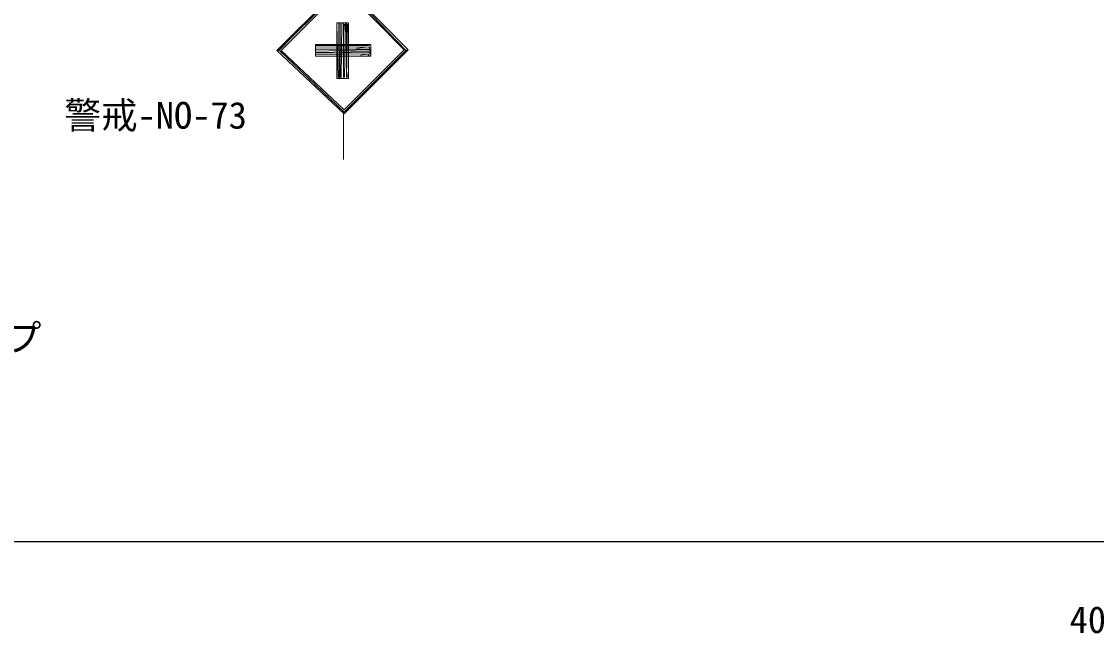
# Model space of a CAD drawing. Units: millimetres, scale not verified. Extents: x 40000 to 680000, y 20000 to 380000.
# Drawn here: x 393026 to 466568, y 198715 to 240560 of the extents above; entities that cross this region are included whole.
import ezdxf
from ezdxf.enums import TextEntityAlignment as Align

# ---------------------------------------------------------------- set-up
doc = ezdxf.new("R2010")
doc.units = ezdxf.units.MM
doc.header["$LTSCALE"] = 1000
doc.layers.add('M-TTL-BAND', color=7, linetype='Continuous', lineweight=25)
doc.layers.add('M-TTL-TXT', color=7, linetype='Continuous', lineweight=13)
doc.styles.add('ＭＳ ゴシック', font='')
doc.styles.get('ＭＳ ゴシック').set_extended_font_data('MS Gothic')

msp = doc.modelspace()

# ---------------------------------------------------------------- linework, layer by layer
at = {"layer": 'M-TTL-BAND'}
msp.add_line((40000, 205000), (579000, 205000), dxfattribs=at)
at = {"layer": 'M-TTL-TXT'}
for p, q in [((415053, 243132), (410496, 238575)), ((410536, 238536), (415071, 242999)), ((414976, 243055), (410672, 238622)), ((415052, 242847), (410783, 238579)), ((419195, 238620), (415052, 242847)), ((419477, 238619), (415053, 243132)), ((419330, 238582), (415061, 243010)), ((414606, 240468), (415406, 240468)), ((414606, 236671), (414606, 240468)), ((414606, 240387), (414688, 236733)), ((414727, 240468), (414747, 236713)), ((414827, 240468), (414827, 236733)), ((414946, 240468), (414906, 236693)), ((415045, 240468), (415045, 236733)), ((415184, 240468), (415124, 236733)), ((415128, 240390), (415174, 239862)), ((415264, 240468), (415263, 236733)), ((415334, 240390), (415263, 236757)), ((415406, 240468), (415406, 236671)), ((410496, 238575), (415098, 234240)), ((410643, 238592), (415120, 234332)), ((410783, 238579), (415094, 234519)), ((413133, 238990), (413133, 238190)), ((416931, 238990), (413133, 238990)), ((413133, 238917), (416844, 238917)), ((413133, 238798), (416844, 238818)), ((413133, 238679), (416844, 238679)), ((413133, 238540), (416844, 238619)), ((413133, 238441), (416784, 238520)), ((413133, 238401), (416804, 238440)), ((413133, 238302), (416844, 238341)), ((415090, 234361), (419370, 238621)), ((415094, 234519), (419195, 238620)), ((415098, 234240), (419477, 238619)), ((415964, 238749), (416842, 238818)), ((416213, 238266), (416813, 238341)), ((416711, 238310), (416843, 238190)), ((416828, 238779), (416765, 238812)), ((416887, 238310), (416825, 238816)), ((416931, 238190), (416931, 238990)), ((413133, 238190), (416931, 238190)), ((415333, 236757), (415406, 237182)), ((415406, 236671), (414606, 236671)), ((415053, 231132), (415053, 234330))]:
    msp.add_line(p, q, dxfattribs=at)

# ---------------------------------------------------------------- texts
at = {"layer": 'M-TTL-BAND', "style": 'ＭＳ ゴシック'}
msp.add_text('400.0', height=1833, dxfattribs=at).set_placement((467844, 198195), align=Align.BOTTOM_CENTER)
at = {"layer": 'M-TTL-TXT', "style": 'ＭＳ ゴシック'}
for s, p in [('警戒-NO-73', (395966, 232681)), ('ガードパイプ', (379385, 217471))]:
    msp.add_text(s, height=1833, rotation=359.997, dxfattribs=at).set_placement(p, align=Align.BOTTOM_LEFT)

doc.saveas('drawing.dxf')
